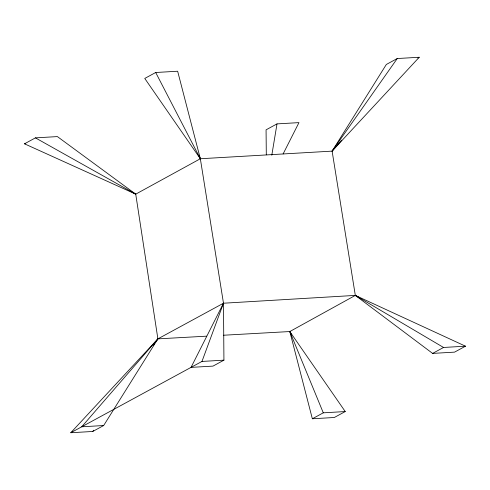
<?xml version="1.0" encoding="UTF-8"?>
<svg xmlns="http://www.w3.org/2000/svg" width="490" height="490" viewBox="0 0 490 490"><rect width="100%" height="100%" fill="white"/><g stroke="black" fill="none" stroke-linecap="round" stroke-linejoin="round"><path stroke-width="0.73" d="M271.797 155.238L277.003 123.89L298.961 122.623L283.122 153.921M223.238 304.713L223.483 303.218L200.343 158.748L177.65 71.228L155.691 72.502L144.758 78.443L200.343 158.748L332.11 151.128L419.22 57.257L397.261 58.531L386.328 64.472L332.11 151.128L355.324 295.397L432.609 353.406L454.567 352.132L465.5 346.191L355.324 295.397L223.483 303.218L157.89 338.872L70.781 432.744L92.739 431.47L103.672 425.528L157.89 338.872L135.73 194.15L57.391 136.594L35.433 137.868L24.5 143.809L135.73 194.15L200.343 158.748L199.185 155.936M70.781 432.744L201.972 361.436L223.483 303.218L223.93 360.162L212.997 366.11L191.039 367.377L223.483 303.218M92.739 431.47L93.621 430.22M153.486 345.125L154.368 343.876M155.25 342.626L157.89 338.872L206.694 336.165M397.261 58.531L332.11 151.128L336.122 146.498M157.89 338.872L81.714 426.802L103.672 425.528M337.12 145.346L341.634 140.14M359.293 297.663L355.324 295.397L289.811 331.546L223.471 335.234M277.003 123.89L266.07 129.838L266.297 154.803M417.933 57.955L419.22 57.257M312.351 418.772L323.284 412.825L345.242 411.557L289.811 331.546L312.351 418.772L334.309 417.498L345.242 411.557M432.609 353.406L443.542 347.465L465.5 346.191M24.5 143.809L25.713 143.735M201.972 361.436L223.93 360.162M35.433 137.868L135.73 194.15L132.429 192.239M355.324 295.397L443.542 347.465M155.691 72.502L200.343 158.748M291.213 334.254L289.811 331.546L323.284 412.825"/></g></svg>
